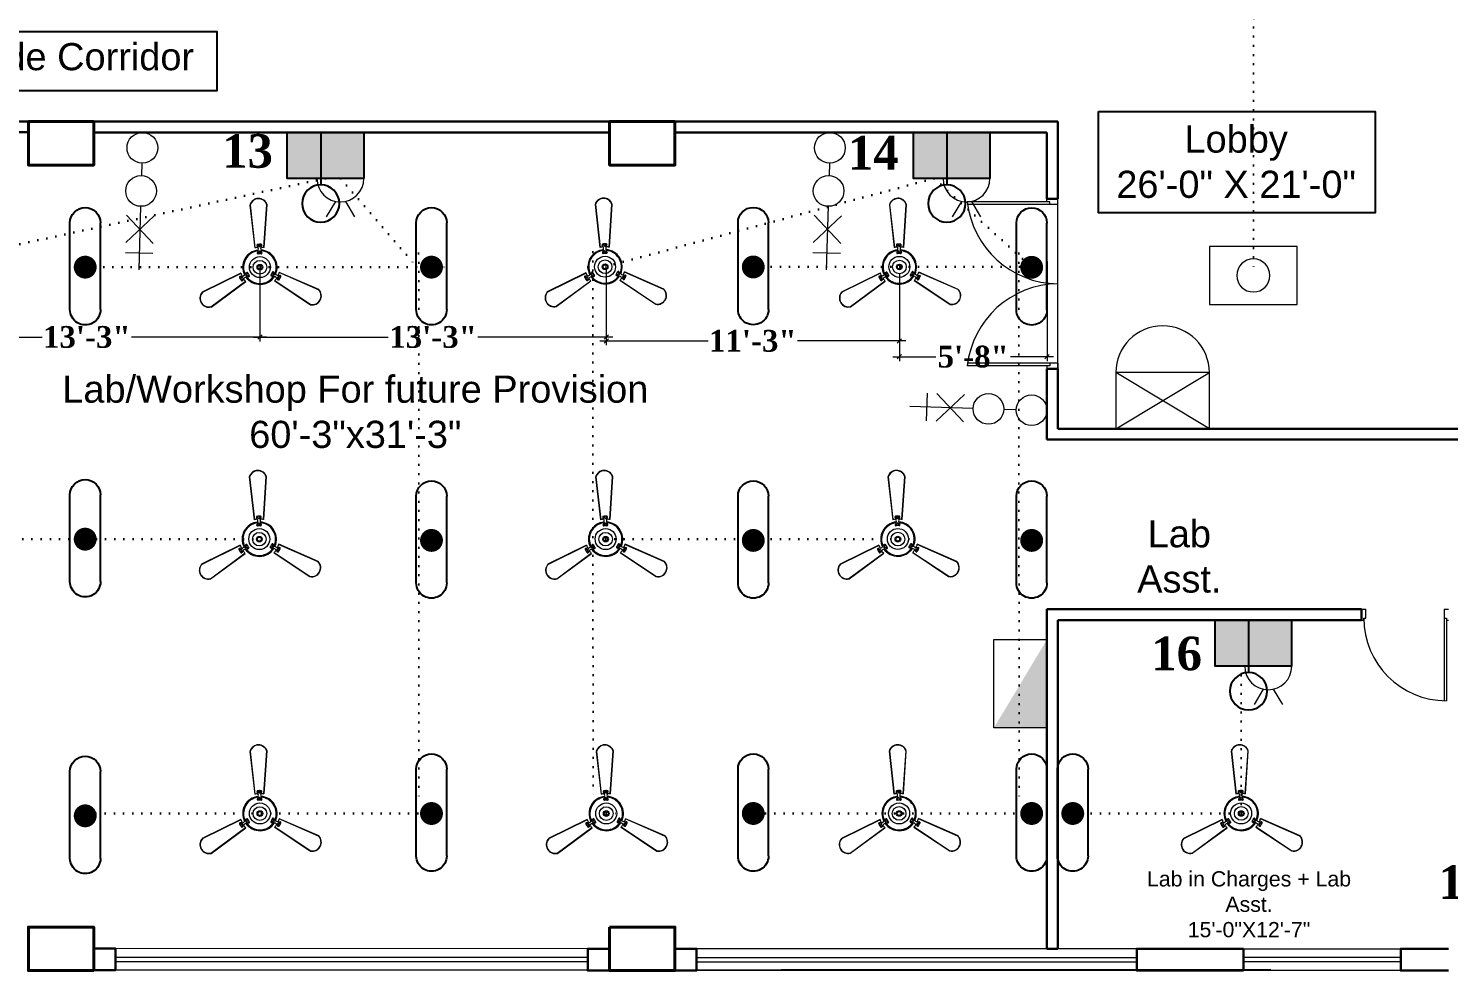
# Model space of a CAD drawing. Header units: inches. Extents: x -12 to 20935469, y -1604 to 24729220.
# Drawn here: x 20824487 to 20825139, y 24649601 to 24650034 of the extents above; entities that cross this region are included whole.
import ezdxf

# ---------------------------------------------------------------- set-up
doc = ezdxf.new("R2010")
doc.units = ezdxf.units.IN
doc.header["$LTSCALE"] = 0.03
doc.header["$MEASUREMENT"] = 0
doc.header["$PDMODE"] = 32
doc.header["$PDSIZE"] = 15
doc.linetypes.add('ACAD_ISO02W100', pattern=[15, 12, -3])
doc.linetypes.add('DOT', pattern=[0.25, 0, -0.25])
for name, color, linetype, lineweight in [('0-elect.fixture-3 fan', 200, 'Continuous', 20), ('2', 7, 'Continuous', 9), ('CL BOX', 90, 'ACAD_ISO02W100', 0), ('column', 1, 'Continuous', 40), ('Dimiention', 75, 'Continuous', 18), ('Door', 7, 'Continuous', 18), ('E-CF', 4, 'Continuous', 30), ('Hatch', 253, 'Continuous', 15), ('line', 7, 'Continuous', 9), ('Main Wall', 7, 'Continuous', 30), ('wind.', 150, 'Continuous', 20)]:
    doc.layers.add(name, color=color, linetype=linetype, lineweight=lineweight)
for name, color, linetype in [('DIM TEXT 2025', 7, 'Continuous'), ('H', 154, 'Continuous'), ('SB TEXT', 215, 'DOT'), ('TEXT', 7, 'Continuous'), ('w', 188, 'DOT')]:
    doc.layers.add(name, color=color, linetype=linetype)
doc.styles.add('2', font='swisscl.ttf')
doc.styles.get("Standard").update_dxf_attribs({"font": 'timesbd.ttf'})
doc.dimstyles.new('Standard 8', dxfattribs={"dimtxt": 7, "dimasz": 2, "dimexe": 2, "dimexo": 2, "dimgap": 2, "dimtad": 0, "dimdec": 0, "dimzin": 3, "dimdsep": 46, "dimlunit": 4, "dimtxsty": 'Standard', "dimblk": 'OBLIQUE', "dimcen": 3, "dimdle": 3, "dimclrd": 256, "dimclre": 256, "dimclrt": 256, "dimadec": 0, "dimazin": 0, "dimtfac": 1, "dimtdec": 0, "dimtix": 1, "dimtofl": 0, "dimtmove": 0, "dimatfit": 0, "dimldrblk": 'OBLIQUE', "dimfxl": 1, "dimtolj": 1, "dimtzin": 0, "dimlwd": -1, "dimlwe": -1, "dimarcsym": 0})

# ---------------------------------------------------------------- blocks, each defined once
blk = doc.blocks.new('$D40')
at = {"layer": 'Door'}
for p, q in [((1, 4), (1, 42)), ((2, 0), (2, 41.99)), ((1, 5), (0, 5)), ((2, 0), (0, 0)), ((2, 4), (1, 4)), ((39, 4), (38, 4)), ((38, 4), (38, 0)), ((40, 0), (38, 0)), ((40, 5), (38.99, 5)), ((39, 5), (39, 4))]:
    blk.add_line(p, q, dxfattribs=at)
blk.add_arc((1, 4), 38, 0, 90, dxfattribs=at)
blk = doc.blocks.new('E-CF')
at = {"layer": '0-elect.fixture-3 fan', "color": 230, "linetype": 'ByBlock', "lineweight": 13, "ltscale": 5}
for p, q in [((-1.45, 6.53), (-2.38, 20.87)), ((-1.35, 6.55), (-2.29, 20.85)), ((3.24, 20.73), (1.65, 6.48)), ((3.34, 20.73), (1.74, 6.45)), ((-19.63, -7.46), (-6.46, -1.71)), ((-19.57, -7.54), (-6.43, -1.8)), ((-4.99, -4.44), (-16.92, -12.4)), ((-4.93, -4.51), (-16.88, -12.49)), ((16.28, -13.26), (4.71, -4.73)), ((16.32, -13.17), (4.78, -4.66)), ((6.34, -2.1), (19.2, -8.44)), ((6.37, -2.01), (19.25, -8.36))]:
    blk.add_line(p, q, dxfattribs=at)
at = {"layer": '0-elect.fixture-3 fan', "color": 232, "linetype": 'ByBlock', "lineweight": 13, "ltscale": 5}
for p, q in [((-0.35, 5.43), (-0.66, 4.81)), ((-0.33, 6.68), (-0.62, 7.28)), ((-0.35, 4.97), (-0.22, 4.72)), ((-0.29, 7.46), (-0.15, 7.2)), ((-0.02, 6.87), (0.23, 7.01)), ((0.04, 5.2), (0.29, 5.33)), ((0.42, 4.9), (0.56, 4.65)), ((0.48, 7.43), (0.62, 7.18)), ((0.6, 5.41), (0.87, 4.78)), ((0.63, 6.66), (0.96, 7.25)), ((-6.08, -2.77), (-6.75, -2.79)), ((-6.68, -3.29), (-6.53, -3.05)), ((-6.31, -3.97), (-6.16, -3.73)), ((-5.94, -3.44), (-6.18, -3.29)), ((-5.62, -3.61), (-6, -4.17)), ((-4.99, -2.18), (-4.57, -1.62)), ((-4.52, -2.55), (-4.76, -2.41)), ((-4.53, -3.01), (-3.84, -2.97)), ((-4.46, -2.08), (-4.31, -1.83)), ((-4.13, -2.78), (-3.98, -2.54)), ((4.38, -3.22), (3.69, -3.14)), ((4.03, -2.81), (3.74, -2.8)), ((4.47, -2.17), (4.18, -2.17)), ((4.47, -2.63), (4.47, -2.91)), ((4.87, -2.41), (4.49, -1.83)), ((5.44, -3.87), (5.79, -4.45)), ((6.19, -4.13), (5.9, -4.12)), ((5.94, -3.05), (6.61, -3.1)), ((5.95, -3.42), (5.94, -3.7)), ((6.6, -3.47), (6.31, -3.46))]:
    blk.add_line(p, q, dxfattribs=at)
at = {"layer": '0-elect.fixture-3 fan', "color": 5, "lineweight": 13}
blk.add_line((0, 0), (0, 0), dxfattribs=at)
at = {"layer": '0-elect.fixture-3 fan', "color": 230, "linetype": 'ByBlock', "lineweight": 13, "ltscale": 5, "extrusion": (0, 0, -1)}
for centre, major_axis, start_param, end_param in [((0.46, 19.91), (-2.12, 2.12), 5.823867, 8.359631), ((0.46, 19.91), (-2.05, 2.05), 5.830329, 8.353169), ((0, 0), (-4.05, 4.05), 5.068563, 7.021343), ((0, 0), (-3.85, 3.85), 5.085186, 7.003917), ((0, 0), (4.72, 4.72), -1.003222, -0.833722), ((0, 0), (-4.05, 4.05), 0.879773, 2.832553), ((0, 0), (-3.85, 3.85), 0.896396, 2.815126), ((0, 0), (4.72, 4.72), -0.690743, -0.521244), ((0, 0), (-4.72, 4.72), 5.068843, 5.238343), ((0, 0), (4.72, 4.72), 3.185569, 3.355068), ((0, 0), (4.05, 4.05), 1.403372, 3.356151), ((0, 0), (-3.85, 3.85), 2.990791, 4.909522), ((0, 0), (4.72, 4.72), 1.403652, 1.573151), ((0, 0), (-4.72, 4.72), 2.66197, 2.831469), ((-17.47, -9.55), (-2.12, 2.12), 3.729471, 6.265236), ((-17.47, -9.55), (-2.05, 2.05), 3.735934, 6.258773), ((17, -10.35), (-2.12, 2.12), 1.635076, 4.170841), ((17, -10.35), (2.05, 2.05), 0.070743, 2.593582)]:
    blk.add_ellipse(centre, major_axis=major_axis, ratio=1, start_param=start_param, end_param=end_param, dxfattribs=at)
at = {"layer": '0-elect.fixture-3 fan', "color": 232, "linetype": 'ByBlock', "lineweight": 13, "ltscale": 5, "extrusion": (0, 0, -1)}
for centre, major_axis, start_param, end_param in [((-0.44, 4.71), (0.169, 0.169), 2.26283, 4.381754), ((-0.41, 7.39), (-0.169, 0.169), 5.038692, 7.013305), ((-0.28, 4.84), (0.101, 0.101), 3.926991, 10.210176), ((0, 0), (5.4, 5.4), -0.840677, -0.683789), ((-0.22, 7.33), (0.101, 0.101), 3.926991, 10.210176), ((-2.18, 6.1), (-1.37, 1.37), 2.052913, 2.705807), ((0.11, 6.94), (0.101, 0.101), 3.926991, 10.210176), ((0.17, 5.27), (0.101, 0.101), 3.926991, 10.210176), ((0.49, 4.78), (0.101, 0.101), 3.926991, 10.210176), ((0.55, 7.31), (0.101, 0.101), 3.926991, 10.210176), ((2.58, 5.99), (1.46, 1.46), 3.643048, 4.257264), ((0.66, 4.68), (0.169, 0.169), 0.376965, 2.49589), ((0.75, 7.36), (-0.169, 0.169), 0.887007, 2.86162), ((0, 0), (3.17, 3.17), -0.878763, -0.645703), ((-6.75, -3.02), (0.169, 0.169), 3.505001, 5.479614), ((0, 0), (-5.4, 5.4), 4.91891, 5.075797), ((-6.6, -3.17), (0.101, 0.101), 3.926991, 10.210176), ((-6.19, -4.04), (0.169, 0.169), 1.373501, 3.348114), ((-6.24, -3.85), (0.101, 0.101), 3.926991, 10.210176), ((-6.06, -3.36), (0.101, 0.101), 3.926991, 10.210176), ((-6.47, -0.75), (1.46, 1.46), 1.548653, 2.162869), ((-4.19, -4.93), (-1.37, 1.37), 6.241703, 6.894597), ((-4.64, -2.48), (-0.101, 0.101), 5.497787, 11.780972), ((-4.38, -1.76), (-0.169, 0.169), 6.136552, 8.255476), ((-4.38, -1.96), (-0.101, 0.101), 5.497787, 11.780972), ((-4.05, -2.66), (0.101, 0.101), 3.926991, 10.210176), ((0, 0), (-3.17, 3.17), 4.880824, 5.113884), ((-3.86, -2.73), (0.169, 0.169), 0.168435, 2.287359), ((3.72, -2.9), (0.169, 0.169), 2.471361, 4.590285), ((0, 0), (-3.17, 3.17), 2.786429, 3.019489), ((3.89, -2.81), (0.101, 0.101), 3.926991, 10.210176), ((4.29, -1.97), (-0.169, 0.169), 5.928021, 8.046946), ((4.33, -2.17), (0.101, 0.101), 3.926991, 10.210176), ((4.47, -2.77), (0.101, 0.101), 3.926991, 10.210176), ((3.89, -5.22), (-1.46, 1.46), 1.025054, 1.63927), ((6.36, -1.16), (1.37, 1.37), 2.576511, 3.229406), ((6, -4.32), (-0.169, 0.169), 2.981402, 4.956015), ((5.95, -3.56), (-0.101, 0.101), 5.497787, 11.780972), ((6.05, -4.13), (0.101, 0.101), 3.926991, 10.210176), ((0, 0), (-5.4, 5.4), 2.824515, 2.981402), ((6.45, -3.47), (-0.101, 0.101), 5.497787, 11.780972), ((6.6, -3.33), (-0.169, 0.169), 0.849902, 2.824515)]:
    blk.add_ellipse(centre, major_axis=major_axis, ratio=1, start_param=start_param, end_param=end_param, dxfattribs=at)
at = {"layer": '0-elect.fixture-3 fan', "linetype": 'ByBlock', "lineweight": 13, "ltscale": 5, "extrusion": (0, 0, -1)}
blk.add_ellipse((0.01, 0.03), major_axis=(-2.47, 2.47), ratio=1, start_param=5.497787, end_param=11.780972, dxfattribs=at)
at = {"layer": '0-elect.fixture-3 fan', "color": 200, "linetype": 'ByBlock', "lineweight": 13, "ltscale": 5, "extrusion": (0, 0, -1)}
blk.add_ellipse((0, 0), major_axis=(-1.61, 1.61), ratio=1, start_param=5.497787, end_param=11.780972, dxfattribs=at)
at = {"layer": '0-elect.fixture-3 fan', "color": 190, "linetype": 'ByBlock', "lineweight": 13, "ltscale": 5, "extrusion": (0, 0, -1)}
for major_axis, start_param, end_param in [((0.666, 0.666), 3.926991, 10.210176), ((-0.461, 0.461), 5.497787, 11.780972)]:
    blk.add_ellipse((0, 0), major_axis=major_axis, ratio=1, start_param=start_param, end_param=end_param, dxfattribs=at)
blk = doc.blocks.new('_Oblique')
at = {"color": 0, "linetype": 'ByBlock', "lineweight": -2}
blk.add_line((-0.5, -0.5), (0.5, 0.5), dxfattribs=at)
blk = doc.blocks.new('*D123')
at = {"layer": 'Defpoints', "color": 0, "transparency": 16777216}
for p in [(20824593.23, 24649924.6), (20824752.35, 24649923.34), (20824752.35, 24649892.49)]:
    blk.add_point(p, dxfattribs=at)
at = {"layer": 'DIM TEXT 2025', "lineweight": 0, "transparency": 16777216}
for p, q in [((20824593.23, 24649924.6), (20824593.23, 24649890.49)), ((20824752.35, 24649923.34), (20824752.35, 24649890.49)), ((20824590.23, 24649892.49), (20824652.21, 24649892.49)), ((20824755.35, 24649892.49), (20824693.37, 24649892.49))]:
    blk.add_line(p, q, dxfattribs=at)
at = {"layer": 'DIM TEXT 2025', "lineweight": 0, "transparency": 16777216, "xscale": 2, "yscale": 2, "zscale": 2, "rotation": 180}
blk.add_blockref('_Oblique', (20824593.23, 24649892.49), dxfattribs=at)
at = {"layer": 'DIM TEXT 2025', "lineweight": 0, "transparency": 16777216, "xscale": 2, "yscale": 2, "zscale": 2}
blk.add_blockref('_Oblique', (20824752.35, 24649892.49), dxfattribs=at)
at = {"layer": 'DIM TEXT 2025', "lineweight": 0, "transparency": 16777216, "insert": (20824672.79, 24649892.49), "char_height": 10, "attachment_point": 5}
blk.add_mtext('\\A1;13\'-3"', dxfattribs=at)
blk = doc.blocks.new('*D124')
at = {"layer": 'Defpoints', "color": 0, "transparency": 16777216}
for p in [(20824954.85, 24649927.3), (20824887.02, 24649921.56), (20824954.85, 24649883.44)]:
    blk.add_point(p, dxfattribs=at)
at = {"layer": 'DIM TEXT 2025', "lineweight": 0, "transparency": 16777216}
for p, q in [((20824954.85, 24649927.3), (20824954.85, 24649881.44)), ((20824887.02, 24649921.56), (20824887.02, 24649881.44)), ((20824884.02, 24649883.44), (20824903.82, 24649883.44)), ((20824957.85, 24649883.44), (20824938.05, 24649883.44))]:
    blk.add_line(p, q, dxfattribs=at)
at = {"layer": 'DIM TEXT 2025', "lineweight": 0, "transparency": 16777216, "xscale": 2, "yscale": 2, "zscale": 2, "rotation": 180}
blk.add_blockref('_Oblique', (20824887.02, 24649883.44), dxfattribs=at)
at = {"layer": 'DIM TEXT 2025', "lineweight": 0, "transparency": 16777216, "xscale": 2, "yscale": 2, "zscale": 2}
blk.add_blockref('_Oblique', (20824954.85, 24649883.44), dxfattribs=at)
at = {"layer": 'DIM TEXT 2025', "lineweight": 0, "transparency": 16777216, "insert": (20824920.93, 24649883.44), "char_height": 10, "attachment_point": 5}
blk.add_mtext('\\A1;5\'-8"', dxfattribs=at)
blk = doc.blocks.new('*D125')
at = {"layer": 'Defpoints', "color": 0, "transparency": 16777216}
for p in [(20824752.35, 24649923.34), (20824887.02, 24649921.56), (20824887.02, 24649890.72)]:
    blk.add_point(p, dxfattribs=at)
at = {"layer": 'DIM TEXT 2025', "lineweight": 0, "transparency": 16777216}
for p, q in [((20824752.35, 24649923.34), (20824752.35, 24649888.72)), ((20824887.02, 24649921.56), (20824887.02, 24649888.72)), ((20824749.35, 24649890.72), (20824799.11, 24649890.72)), ((20824890.02, 24649890.72), (20824840.27, 24649890.72))]:
    blk.add_line(p, q, dxfattribs=at)
at = {"layer": 'DIM TEXT 2025', "lineweight": 0, "transparency": 16777216, "xscale": 2, "yscale": 2, "zscale": 2, "rotation": 180}
blk.add_blockref('_Oblique', (20824752.35, 24649890.72), dxfattribs=at)
at = {"layer": 'DIM TEXT 2025', "lineweight": 0, "transparency": 16777216, "xscale": 2, "yscale": 2, "zscale": 2}
blk.add_blockref('_Oblique', (20824887.02, 24649890.72), dxfattribs=at)
at = {"layer": 'DIM TEXT 2025', "lineweight": 0, "transparency": 16777216, "insert": (20824819.69, 24649890.72), "char_height": 10, "attachment_point": 5}
blk.add_mtext('\\A1;11\'-3"', dxfattribs=at)
blk = doc.blocks.new('*D126')
at = {"layer": 'Defpoints', "color": 0, "transparency": 16777216}
for p in [(20824434.14, 24649923.34), (20824593.26, 24649924.6), (20824434.14, 24649892.49)]:
    blk.add_point(p, dxfattribs=at)
at = {"layer": 'DIM TEXT 2025', "lineweight": 0, "transparency": 16777216}
for p, q in [((20824434.14, 24649923.34), (20824434.14, 24649890.49)), ((20824593.26, 24649924.6), (20824593.26, 24649890.49)), ((20824431.14, 24649892.49), (20824493.13, 24649892.49)), ((20824596.26, 24649892.49), (20824534.28, 24649892.49))]:
    blk.add_line(p, q, dxfattribs=at)
at = {"layer": 'DIM TEXT 2025', "lineweight": 0, "transparency": 16777216, "xscale": 2, "yscale": 2, "zscale": 2, "rotation": 180}
blk.add_blockref('_Oblique', (20824434.14, 24649892.49), dxfattribs=at)
at = {"layer": 'DIM TEXT 2025', "lineweight": 0, "transparency": 16777216, "xscale": 2, "yscale": 2, "zscale": 2}
blk.add_blockref('_Oblique', (20824593.26, 24649892.49), dxfattribs=at)
at = {"layer": 'DIM TEXT 2025', "lineweight": 0, "transparency": 16777216, "insert": (20824513.7, 24649892.49), "char_height": 10, "attachment_point": 5}
blk.add_mtext('\\A1;13\'-3"', dxfattribs=at)
blk = doc.blocks.new('U7TYT')
at = {"layer": 'Dimiention', "ltscale": 50, "transparency": 33554590}
h = blk.add_hatch(color=253, dxfattribs=at)
h.dxf.hatch_style = 1
h.paths.add_polyline_path([(7347319.5, 3290479.6), (7346977, 3290273.9), (7347319.5, 3290273.9)])
at = {"layer": 'Dimiention', "color": 4, "ltscale": 50}
blk.add_lwpolyline([(7347319.5, 3290273.9), (7347319.5, 3290479.6), (7346977, 3290479.6), (7346977, 3290273.9)], close=True, dxfattribs=at)
blk = doc.blocks.new('gy')
at = {"layer": 'Dimiention', "color": 18, "ltscale": 50, "true_color": 0x000000}
for p, q in [((3543686.26, 5183217.13), (3543686.26, 5183211.14)), ((3543688.4, 5183217.13), (3543694.39, 5183211.14)), ((3543694.39, 5183217.13), (3543688.4, 5183211.14)), ((3543696.38, 5183214.14), (3543682.58, 5183214.14)), ((3543705.77, 5183214.14), (3543703.06, 5183214.14))]:
    blk.add_line(p, q, dxfattribs=at)
for centre in [(3543699.72, 5183214.14), (3543709.11, 5183214.14)]:
    blk.add_circle(centre, 3.34, dxfattribs=at)
blk = doc.blocks.new('FDDF')
at = {"layer": 'line', "color": 6, "linetype": 'Continuous', "lineweight": 25, "ltscale": 50}
for p, q in [((7351582.6, 3307777.3), (7351582.6, 3307351.8)), ((7351732.3, 3307777.3), (7351732.3, 3307351.8))]:
    blk.add_line(p, q, dxfattribs=at)
at = {"layer": 'line', "color": 6, "linetype": 'Continuous', "lineweight": 40, "ltscale": 50, "const_width": 56.1}
blk.add_lwpolyline([(7351657.4, 3307596.9, 1), (7351657.4, 3307540.8, 1)], format="xyb", close=True, dxfattribs=at)
at = {"layer": 'line', "color": 6, "linetype": 'Continuous', "lineweight": 25, "ltscale": 50}
for centre, start, end in [((7351657.4, 3307777.3), 0, 180), ((7351657.4, 3307351.8), 180, 0)]:
    blk.add_arc(centre, 74.8, start, end, dxfattribs=at)
blk = doc.blocks.new('bulb')
at = {"layer": 'line', "color": 4, "lineweight": 25, "ltscale": 50}
for p, q in [((20823168.7, 24658803.9), (20823168.7, 24658777.6)), ((20823168.7, 24658790.8), (20823209.9, 24658790.8))]:
    blk.add_line(p, q, dxfattribs=at)
blk.add_circle((20823224.6, 24658790.8), 14.7, dxfattribs=at)
blk = doc.blocks.new('fgftrfteter')
at = {"layer": 'Dimiention', "color": 4, "ltscale": 50}
for p, q in [((4580895, 2288123), (4580808, 2288269)), ((4580989, 2288123), (4581076, 2288269)), ((4580720, 2287906), (4581164, 2287906))]:
    blk.add_line(p, q, dxfattribs=at)
blk.add_arc((4580942, 2287906), 222, 0, 180, dxfattribs=at)
blk = doc.blocks.new('2PIN')
at = {"layer": 'H', "true_color": 0x000000, "transparency": 33554567}
h = blk.add_hatch(color=18, dxfattribs=at)
h.dxf.hatch_style = 1
h.paths.add_polyline_path([(20823027, 24658981.2), (20822972.3, 24658981.2), (20822972.3, 24658948.3), (20823027, 24658948.3)])
blk.add_lwpolyline([(20822972.3, 24658981.2), (20823027, 24658981.2), (20823027, 24658948.3), (20822972.3, 24658948.3)], close=True)
at = {"layer": '2', "color": 6, "lineweight": 25, "transparency": 33554648, "xscale": 0.07559514081214198, "yscale": 0.07559514081214198, "zscale": 0.07559514081214198}
blk.add_blockref('fgftrfteter', (20476692.1, 24486026.6), dxfattribs=at)
blk = doc.blocks.new('GGGFGFG')
at = {"layer": 'line', "color": 4, "ltscale": 50}
for p, q in [((7356688.2, 3293208.1), (7357003, 3293208.1)), ((7356688.2, 3292998.4), (7356688.2, 3293208.1)), ((7357003, 3293208.1), (7357003, 3292998.4)), ((7357003, 3292998.4), (7356688.2, 3292998.4))]:
    blk.add_line(p, q, dxfattribs=at)
blk.add_circle((7356845.6, 3293103.2), 59.6, dxfattribs=at)
blk = doc.blocks.new('JIJUUU')
at = {"layer": 'Dimiention', "color": 4, "ltscale": 50}
for p, q in [((7358869.5, 3293274.4), (7359075.2, 3293616.9)), ((7358869.5, 3293616.9), (7359075.2, 3293274.4))]:
    blk.add_line(p, q, dxfattribs=at)
blk.add_lwpolyline([(7359075.2, 3293616.9), (7358869.5, 3293616.9), (7358869.5, 3293274.4), (7359075.2, 3293274.4)], close=True, dxfattribs=at)
blk.add_arc((7359075.2, 3293445.7), 171.3, 270, 90, dxfattribs=at)

msp = doc.modelspace()

# ---------------------------------------------------------------- linework, layer by layer
for p, q in [((20824526.85, 24649601.54), (20824526.85, 24649601.54)), ((20824793.87, 24649601.38), (20824793.87, 24649601.38))]:
    msp.add_line(p, q)
for points in [[(20824414.87, 24650032.89), (20824573.46, 24650032.89), (20824573.46, 24650005.58), (20824414.87, 24650005.58)], [(20824978.46, 24649996.23), (20825105.69, 24649996.23), (20825105.69, 24649949.63), (20824978.46, 24649949.63)]]:
    msp.add_lwpolyline(points, close=True)
at = {"layer": 'column', "lineweight": 40, "ltscale": 20}
for points in [[(20824486.87, 24649991.53), (20824486.87, 24649971.53), (20824516.87, 24649971.53), (20824516.87, 24649991.53)], [(20824753.87, 24649991.53), (20824753.87, 24649971.53), (20824783.87, 24649971.53), (20824783.87, 24649991.53)], [(20824516.87, 24649601.39), (20824516.87, 24649621.39), (20824486.87, 24649621.39), (20824486.87, 24649601.39)], [(20824753.87, 24649621.38), (20824753.87, 24649601.38), (20824783.87, 24649601.38), (20824783.87, 24649621.38)]]:
    msp.add_lwpolyline(points, close=True, dxfattribs=at)
at = {"layer": 'Door'}
for p, q in [((20824954.8, 24649954.67), (20824954.8, 24649955.97)), ((20824959.82, 24649953.37), (20824959.82, 24649955.97)), ((20824956.1, 24649954.67), (20824918.22, 24649954.67)), ((20824959.82, 24649953.37), (20824918.24, 24649953.37)), ((20824956.1, 24649953.37), (20824956.1, 24649954.67)), ((20824956.1, 24649879.27), (20824918.22, 24649879.27)), ((20824959.82, 24649880.57), (20824918.24, 24649880.57)), ((20824954.8, 24649879.27), (20824954.8, 24649877.97)), ((20824956.1, 24649880.57), (20824956.1, 24649879.27)), ((20824959.82, 24649880.57), (20824959.82, 24649877.97))]:
    msp.add_line(p, q, dxfattribs=at)
for centre, start, end in [((20824960.26, 24649959.26), 186.22174, 269.40937), ((20824960.26, 24649874.69), 90.59063, 173.77826)]:
    msp.add_arc(centre, 42.28, start, end, dxfattribs=at)
at = {"layer": 'Hatch', "lineweight": 0}
msp.add_lwpolyline([(20824137.87, 24650111.69), (20824959.82, 24650111.7), (20824959.82, 24650426.58), (20825139.37, 24650426.41), (20825139.37, 24650111.55), (20825973.37, 24650111.51), (20825973.37, 24649991.53), (20825869.37, 24649991.53), (20825594.37, 24649991.53), (20825279.37, 24649991.39), (20825279.37, 24649850.39), (20824959.82, 24649850.39), (20824959.82, 24649991.53), (20824137.87, 24649991.35)], close=True, dxfattribs=at)
at = {"layer": 'Main Wall', "lineweight": 30}
for p, q in [((20824429.87, 24649991.53), (20824486.87, 24649991.53)), ((20824516.87, 24649991.53), (20824959.82, 24649991.53)), ((20824959.82, 24649955.97), (20824959.82, 24649991.53)), ((20824486.87, 24649986.66), (20824429.87, 24649986.66)), ((20824753.87, 24649986.51), (20824516.87, 24649986.52)), ((20824954.82, 24649986.51), (20824783.87, 24649986.51)), ((20824954.82, 24649955.97), (20824954.82, 24649986.51)), ((20824959.82, 24649955.97), (20824954.82, 24649955.97)), ((20824954.82, 24649877.97), (20824954.82, 24649845.39)), ((20824959.82, 24649877.97), (20824954.82, 24649877.97)), ((20824959.82, 24649877.97), (20824959.82, 24649850.39)), ((20824954.82, 24649845.39), (20825274.37, 24649845.39)), ((20824959.82, 24649850.39), (20825279.37, 24649850.39)), ((20824954.82, 24649767.39), (20824954.82, 24649611.4)), ((20824954.82, 24649767.39), (20825099.37, 24649767.39)), ((20825099.37, 24649767.39), (20825099.37, 24649762.39)), ((20824959.82, 24649762.39), (20824959.82, 24649611.4)), ((20824959.82, 24649762.39), (20825099.37, 24649762.39)), ((20824954.82, 24649611.4), (20824959.82, 24649611.4)), ((20825045.11, 24649601.38), (20825045.11, 24649611.38))]:
    msp.add_line(p, q, dxfattribs=at)
for points in [[(20824516.85, 24649601.54), (20824526.85, 24649601.54), (20824526.85, 24649611.54), (20824516.85, 24649611.54)], [(20824753.87, 24649601.38), (20824743.87, 24649601.38), (20824743.87, 24649611.38), (20824753.87, 24649611.38)], [(20824783.87, 24649601.38), (20824793.87, 24649601.38), (20824793.87, 24649611.38), (20824783.87, 24649611.38)], [(20825045.11, 24649601.38), (20824996.11, 24649601.38), (20824996.11, 24649611.4), (20825045.11, 24649611.4)], [(20825139.35, 24649601.38), (20825117.35, 24649601.38), (20825117.35, 24649611.38), (20825139.35, 24649611.38)]]:
    msp.add_lwpolyline(points, dxfattribs=at)
at = {"layer": 'w', "linetype": 'DOT', "lineweight": 30, "ltscale": 550, "transparency": 33554661}
for p, q in [((20825049.82, 24650051.68), (20825049.64, 24649920.81)), ((20824623.38, 24649965.39), (20824435.41, 24649924.99)), ((20824630.18, 24649965.39), (20824665.05, 24649925.04)), ((20824902.93, 24649965.38), (20824751.81, 24649924.8)), ((20824902.93, 24649965.38), (20824947.81, 24649924.56)), ((20824666.16, 24649930.89), (20824666.28, 24649679.75)), ((20824746.17, 24649931.47), (20824746.29, 24649680.34)), ((20824941.91, 24649930.89), (20824942.03, 24649679.75)), ((20824512.99, 24649924.64), (20824679.07, 24649924.64)), ((20824743.92, 24649924.64), (20824752.37, 24649924.64)), ((20824819.69, 24649924.71), (20824949.84, 24649924.71)), ((20824433.57, 24649799.63), (20824600.85, 24649799.63)), ((20824665.05, 24649799.63), (20824671.77, 24649799.63)), ((20824752.08, 24649799.67), (20824894.24, 24649799.67)), ((20824940.8, 24649799.67), (20824947.82, 24649799.67)), ((20825044.06, 24649673.57), (20825044.06, 24649743.92)), ((20824513.68, 24649673.54), (20824672.04, 24649673.54)), ((20824752.35, 24649673.57), (20824760.25, 24649673.57)), ((20824812.89, 24649673.57), (20824947.79, 24649673.57)), ((20824966.68, 24649673.57), (20825044.06, 24649673.57))]:
    msp.add_line(p, q, dxfattribs=at)
at = {"layer": 'wind.', "lineweight": 5}
for p, q in [((20824743.87, 24649611.38), (20824526.85, 24649611.54)), ((20824996.11, 24649611.38), (20824793.87, 24649611.38)), ((20825045.11, 24649611.4), (20825117.35, 24649611.4)), ((20824743.87, 24649607.38), (20824526.85, 24649607.38)), ((20824743.87, 24649605.38), (20824526.85, 24649605.38)), ((20824996.11, 24649607.31), (20824793.87, 24649607.21)), ((20824996.11, 24649605.31), (20824793.87, 24649605.21)), ((20825117.35, 24649607.37), (20825045.11, 24649607.33)), ((20825117.35, 24649605.37), (20825045.11, 24649605.33)), ((20824750.74, 24649601.62), (20824525.74, 24649601.62)), ((20824743.87, 24649601.38), (20824526.85, 24649601.54)), ((20824909.83, 24649601.62), (20824684.83, 24649601.62)), ((20825117.35, 24649601.38), (20824793.87, 24649601.38)), ((20825057.67, 24649601.69), (20824832.67, 24649601.7))]:
    msp.add_line(p, q, dxfattribs=at)

# ---------------------------------------------------------------- block references
for name, p, xscale, yscale, zscale, rotation in [('2PIN', (34213691.68, 40504473.49), 0.6429687876420657, 0.6429687876420657, 0.6429687876420657, 179.9980866176271), ('bulb', (35220211.71, 36805550.33), -0.5837749611745885, 0.5837749611745885, 0.5837749611745884, 89.9980867973189), ('2PIN', (34213979.35, 40504473.49), 0.6429687876420657, 0.6429687876420657, 0.6429687876420657, 179.9980866176271), ('bulb', (35220499.37, 36805550.33), -0.5837749611745885, 0.5837749611745885, 0.5837749611745884, 89.9980867973189), ('2PIN', (34214117.97, 40504249.36), 0.6429687876420657, 0.6429687876420657, 0.6429687876420657, 179.9980866176271), ('bulb', (35220637.99, 36805326.21), -0.5837749611745885, 0.5837749611745885, 0.5837749611745884, 89.9980867973189)]:
    msp.add_blockref(name, p, dxfattribs=dict(xscale=xscale, yscale=yscale, zscale=zscale, rotation=rotation))
at = {"layer": 'CL BOX', "color": 5, "transparency": 33554457, "xscale": -0.127552882082143, "yscale": 0.127552882082143, "zscale": 0.127552882082143, "rotation": 359.9998993550784}
msp.add_blockref('GGGFGFG', (21763435.77, 24229874.36), dxfattribs=at)
at = {"layer": 'Dimiention', "xscale": 2.112111447955701, "yscale": 2.112111447955701, "zscale": 2.112111447955701}
for p, rotation in [((31540907.36, 16837896.5), 88.26847909125492), ((31539586.66, 16835652.01), 88.25647786253218), ((13012864.81, 13933490.74), 358.2684790912549)]:
    msp.add_blockref('gy', p, dxfattribs=dict(at, rotation=rotation))
at = {"layer": 'Door', "rotation": 180}
msp.add_blockref('$D40', (20825139.37, 24649767.39), dxfattribs=at)
at = {"layer": 'E-CF', "xscale": -1.378879578969062, "yscale": 1.378879578969062, "zscale": 1.378879578969062}
for p in [(20824593.23, 24649924.6), (20824751.81, 24649924.79), (20824887.02, 24649924.71), (20824592.95, 24649799.63), (20824752.07, 24649799.63), (20824886.34, 24649799.67), (20824593.23, 24649673.54), (20824752.35, 24649673.54), (20824886.91, 24649673.57), (20825044.06, 24649673.57)]:
    msp.add_blockref('E-CF', p, dxfattribs=at)
at = {"layer": 'line', "color": 5}
for name, p, xscale, yscale, zscale, rotation in [('FDDF', (20135687.17, 24959832.81), -0.09369666655797602, 0.09369666655797602, 0.09369666655797602, 179.9999999896241), ('FDDF', (20135846.26, 24959832.81), -0.09369666655797602, 0.09369666655797602, 0.09369666655797602, 179.9999999896241), ('FDDF', (20135994.1, 24959832.89), -0.09369666655797602, 0.09369666655797602, 0.09369666655797602, 179.9999999896241), ('FDDF', (20136122.01, 24959832.74), -0.09369666655797602, 0.09369666655797602, 0.09369666655797602, 179.9999999896241), ('JIJUUU', (21238016.82, 23727024.11), 0.1254032671904461, 0.1254032671904461, 0.1254032671904461, 90), ('FDDF', (20135687.17, 24959707.81), -0.09369666655797602, 0.09369666655797602, 0.09369666655797602, 179.9999999896241), ('FDDF', (20135846.26, 24959707.23), -0.09369666655797602, 0.09369666655797602, 0.09369666655797602, 179.9999999896241), ('FDDF', (20135994.1, 24959707.23), -0.09369666655797602, 0.09369666655797602, 0.09369666655797602, 179.9999999896241), ('FDDF', (20136122.01, 24959707.23), -0.09369666655797602, 0.09369666655797602, 0.09369666655797602, 179.9999999896241), ('U7TYT', (21214994.58, 25520640.69), -0.1185378862922786, 0.1185378862922786, 0.1185378862922786, 89.99883909665918), ('FDDF', (20135687.17, 24959580.67), -0.09369666655797602, 0.09369666655797602, 0.09369666655797602, 179.9999999896241), ('FDDF', (20135846.26, 24959581.75), -0.09369666655797602, 0.09369666655797602, 0.09369666655797602, 179.9999999896241), ('FDDF', (20135994.1, 24959581.75), -0.09369666655797602, 0.09369666655797602, 0.09369666655797602, 179.9999999896241), ('FDDF', (20136122.01, 24959581.75), -0.09369666655797602, 0.09369666655797602, 0.09369666655797602, 179.9999999896241), ('FDDF', (20136140.89, 24959581.75), -0.09369666655797602, 0.09369666655797602, 0.09369666655797602, 179.9999999896241)]:
    msp.add_blockref(name, p, dxfattribs=dict(at, xscale=xscale, yscale=yscale, zscale=zscale, rotation=rotation))

# ---------------------------------------------------------------- texts
at = {"layer": 'SB TEXT', "char_height": 15.435, "width": 227.4581, "attachment_point": 8, "rotation": 0}
for s, insert in [('\\A1;13', (20824587.54, 24649970.08)), ('\\A1;14', (20824875.03, 24649969.46)), ('\\A1;16', (20825014.42, 24649739.17)), ('\\A1;16', (20825146.4, 24649634.08))]:
    msp.add_mtext(s, dxfattribs=dict(at, insert=insert))
at = {"layer": 'TEXT', "color": 30, "lineweight": 5, "ltscale": 20, "attachment_point": 2, "style": '2'}
for s, width, gutter_width, insert, char_height in [("\\pxsm1,qc;{\\fArial|b0|i0|c0|p34;\\C0;10' Wide Corridor}", 227.8899, 0.75, (20824495.47, 24650027.6), 12.4758), ('\\pxsm1,qc;{\\fArial|b0|i0|c0|p34;\\C0;Lobby\\P26\'-0" X 21\'-0" }', 146.3875, 0.75, (20825041.74, 24649989.73), 12.4758), ('\\pxsm1;{\\fArial|b0|i0|c0|p34;\\C0;Lab/Workshop For future Provision\\P60\'-3"x31\'-3"}', 289.4828, 0.5, (20824637.05, 24649874.83), 12.4758), ('{\\fArial|b0|i0|c0|p34;\\C0;Lab Asst. }', 49.47, 0.5, (20825015.65, 24649808.36), 12.4758), ('{\\fArial|b0|i0|c0|p34;\\C0;Lab in Charges + Lab Asst. \\P15\'-0"X12\'-7"}', 104.7597, 0.5, (20825047.67, 24649647.04), 7)]:
    msp.add_mtext_dynamic_manual_height_columns(s, width=width, gutter_width=gutter_width, heights=[0], dxfattribs=dict(at, insert=insert, char_height=char_height))

# ---------------------------------------------------------------- dimensions: what is measured, and where the dimension line sits
at = {"layer": 'DIM TEXT 2025', "lineweight": 0}
dim = msp.add_linear_dim(base=(20824434.14, 24649892.49), p1=(20824593.26, 24649924.6), p2=(20824434.14, 24649923.34), angle=180, dimstyle='Standard 8', override={"dimtxt": 10, "dimexo": 0, "dimlwd": 0, "dimlwe": 0}, dxfattribs=at)
dim.commit()
dim.dimension.update_dxf_attribs({"geometry": '*D126', "text_midpoint": (20824513.7, 24649892.49)})
for base, p1, p2, picture, middle in [((20824752.35, 24649892.49), (20824593.23, 24649924.6), (20824752.35, 24649923.34), '*D123', (20824672.79, 24649892.49)), ((20824887.02, 24649890.72), (20824752.35, 24649923.34), (20824887.02, 24649921.56), '*D125', (20824819.69, 24649890.72)), ((20824954.85, 24649883.44), (20824887.02, 24649921.56), (20824954.85, 24649927.3), '*D124', (20824920.93, 24649883.44))]:
    dim = msp.add_linear_dim(base=base, p1=p1, p2=p2, dimstyle='Standard 8', override={"dimtxt": 10, "dimexo": 0, "dimlwd": 0, "dimlwe": 0}, dxfattribs=at)
    dim.commit()
    dim.dimension.update_dxf_attribs({"geometry": picture, "text_midpoint": middle})

doc.saveas('drawing.dxf')
